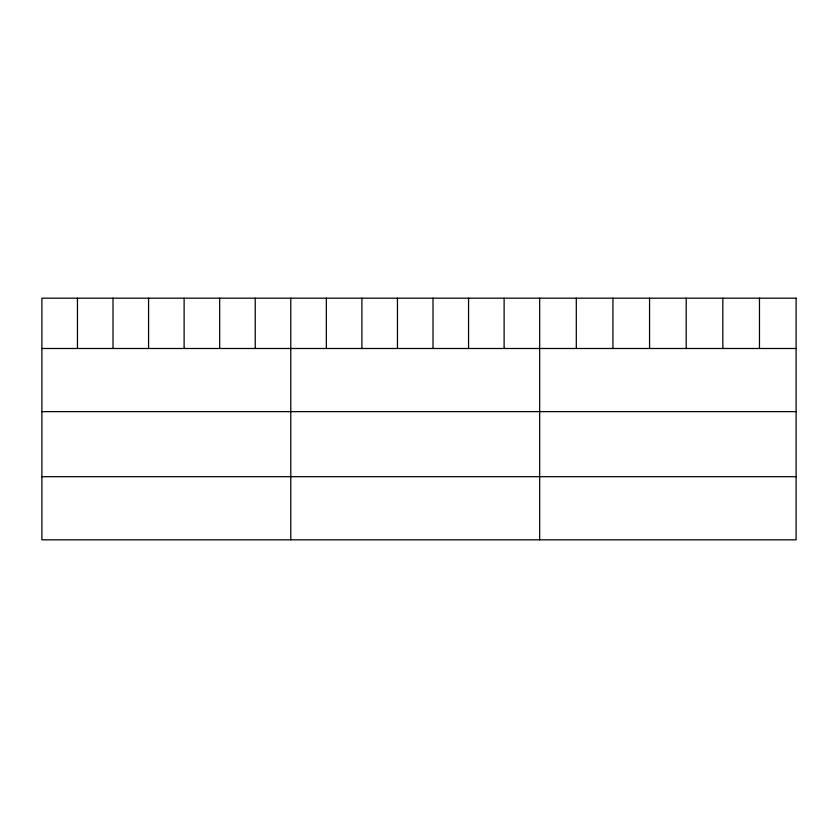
<?xml version="1.0" encoding="UTF-8"?>
<svg xmlns="http://www.w3.org/2000/svg" width="838" height="838" viewBox="0 0 838 838"><rect width="100%" height="100%" fill="white"/><g stroke="black" fill="none" stroke-linecap="round" stroke-linejoin="round"><path stroke-width="1.26" d="M41.9 348.493L796.1 348.493M41.9 411.626L796.1 411.626M41.9 476.686L796.1 476.686M759.469 298.181L759.469 348.493M722.838 298.181L722.838 348.493M686.207 298.181L686.207 348.493M649.565 298.181L649.565 348.493M612.934 298.181L612.934 348.493M576.303 298.181L576.303 348.493M539.672 298.181L539.672 539.819M504.12 298.181L504.12 348.493M468.557 298.181L468.557 348.493M433.005 298.181L433.005 348.493M397.453 298.181L397.453 348.493M361.901 298.181L361.901 348.493M326.338 298.181L326.338 348.493M290.786 298.181L290.786 539.819M255.234 298.181L255.234 348.493M219.671 298.181L219.671 348.493M184.119 298.181L184.119 348.493M148.567 298.181L148.567 348.493M113.015 298.181L113.015 348.493M77.452 298.181L77.452 348.493M796.1 298.181L41.9 298.181L41.9 539.819L796.1 539.819L796.1 298.181"/></g></svg>
